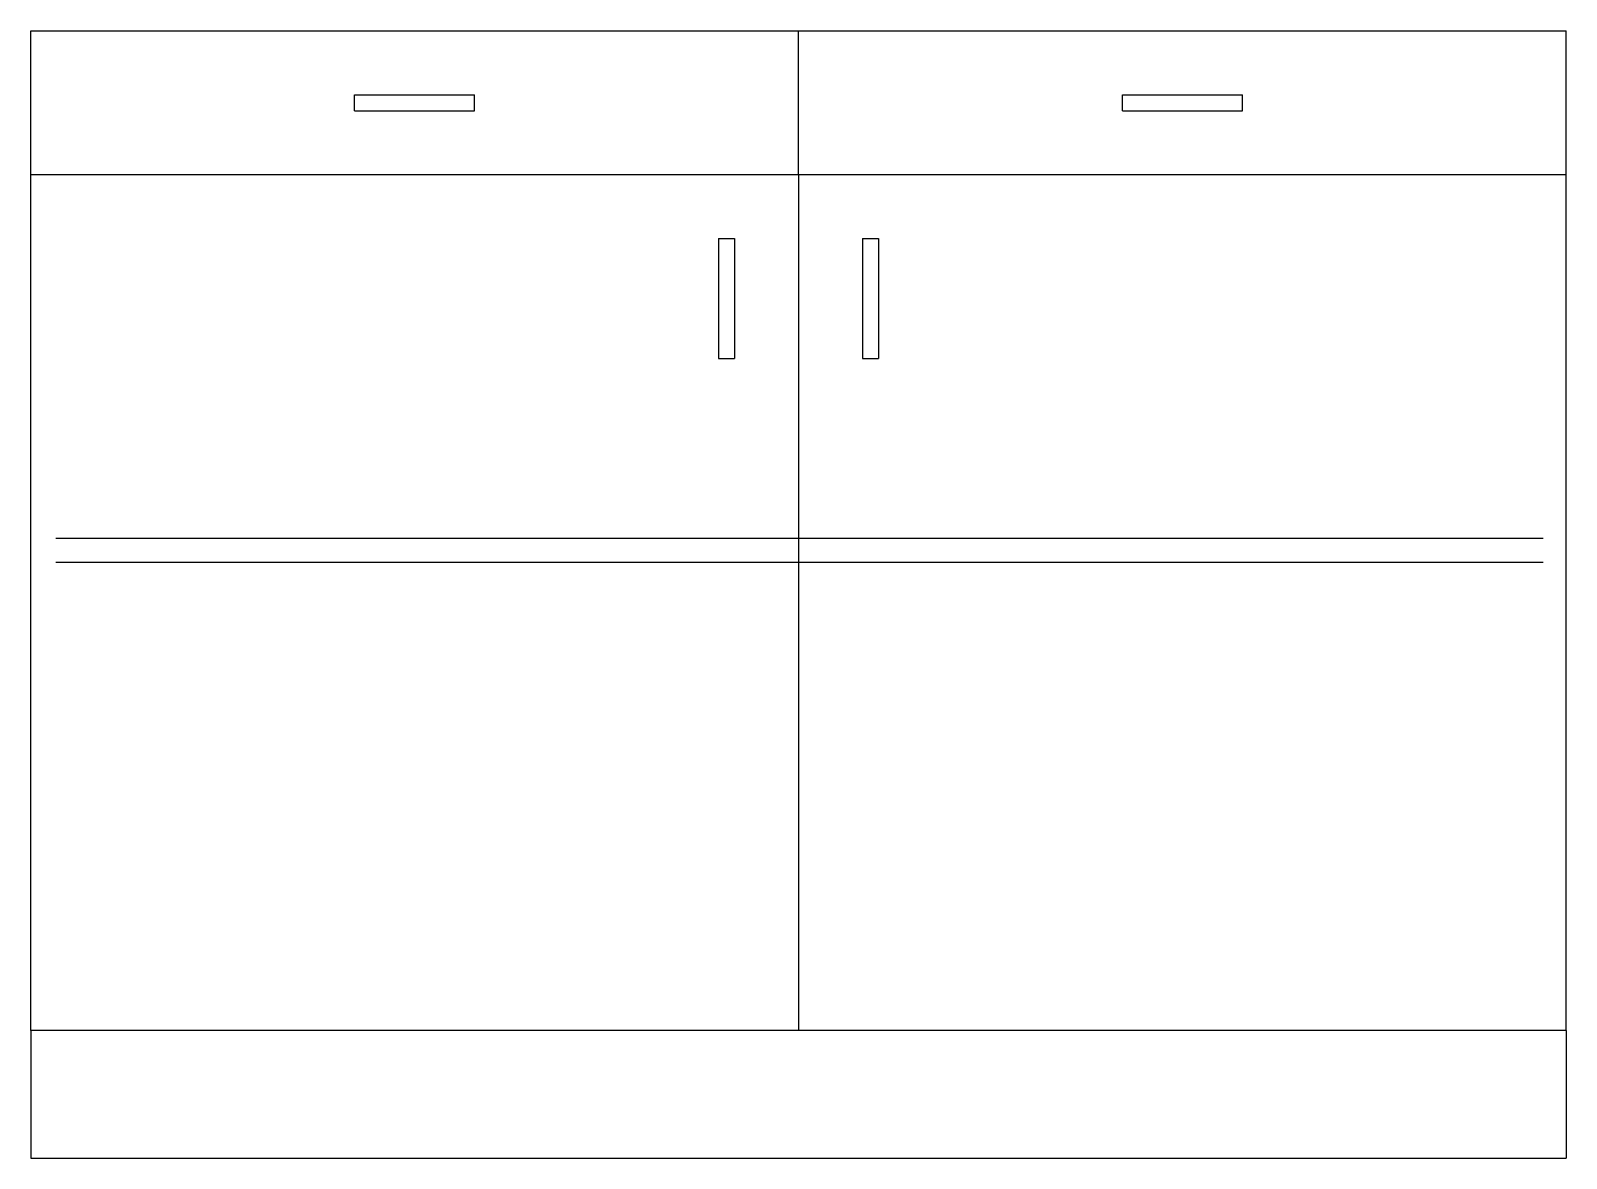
# Model space of a CAD drawing. Extents: x 0 to 48, y 0 to 35.2.
import ezdxf

# ---------------------------------------------------------------- set-up
doc = ezdxf.new("R2010")
doc.units = 0
doc.header["$LTSCALE"] = 3
doc.linetypes.add('HIDDEN', pattern=[0])
doc.layers.get('0').update_dxf_attribs({"linetype": 'CONTINUOUS'})
doc.layers.add('HID', color=7, linetype='HIDDEN')

msp = doc.modelspace()

# ---------------------------------------------------------------- linework, layer by layer
at = {"color": 0}
for p, q in [((0, 4), (0, 35.25)), ((0, 35.25), (48, 35.25)), ((24, 30.75), (24, 35.25)), ((48, 4), (48, 35.25)), ((10.125, 33.25), (13.875, 33.25)), ((10.125, 32.75), (10.125, 33.25)), ((13.875, 32.75), (13.875, 33.25)), ((34.125, 33.25), (37.875, 33.25)), ((34.125, 32.75), (34.125, 33.25)), ((37.875, 32.75), (37.875, 33.25)), ((10.125, 32.75), (13.875, 32.75)), ((34.125, 32.75), (37.875, 32.75)), ((0, 30.75), (48, 30.75)), ((24, 30.75), (24, 4)), ((21.5, 28.75), (21.5, 25)), ((21.5, 28.75), (22, 28.75)), ((22, 28.75), (22, 25)), ((26, 28.75), (26, 25)), ((26, 28.75), (26.5, 28.75)), ((26.5, 28.75), (26.5, 25)), ((21.5, 25), (22, 25)), ((26, 25), (26.5, 25)), ((48, 4), (0, 4)), ((0, 4), (0, 0)), ((48, 4), (48, 0)), ((0, 0), (48, 0))]:
    msp.add_line(p, q, dxfattribs=at)
at = {"layer": 'HID', "color": 0}
for p, q in [((47.281, 19.375), (0.781, 19.375)), ((47.281, 18.625), (0.781, 18.625))]:
    msp.add_line(p, q, dxfattribs=at)

doc.saveas('drawing.dxf')
